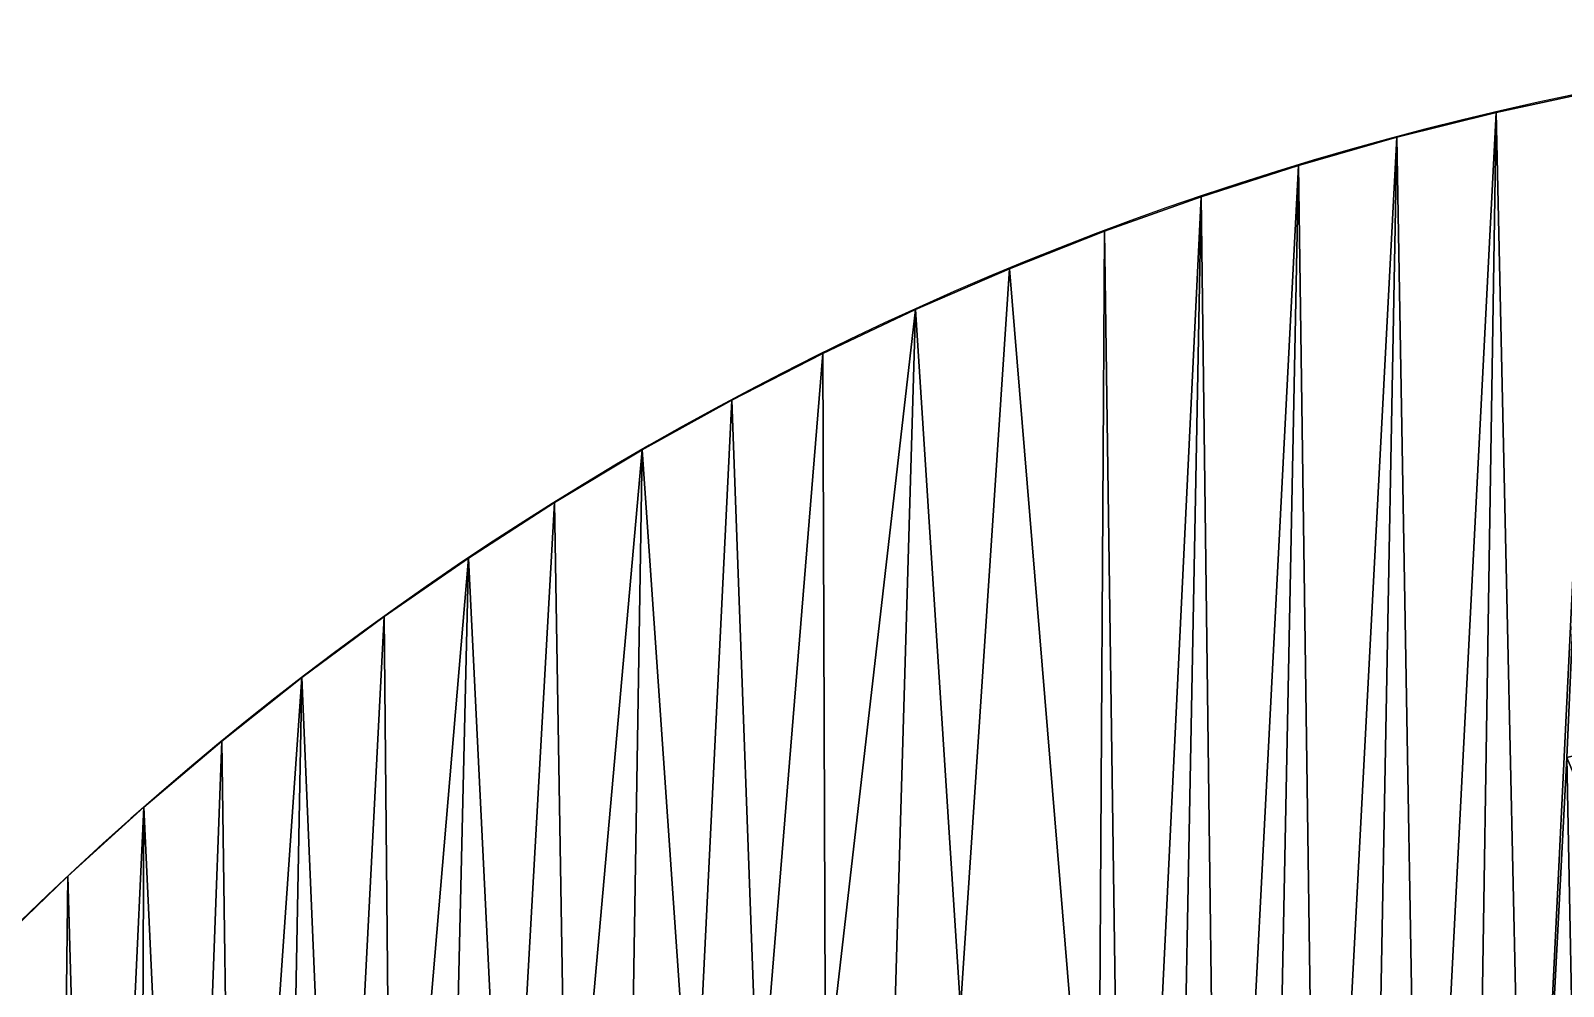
# Model space of a CAD drawing. Extents: x -88 to 88, y -88 to 88.
# Drawn here: x -61.27 to -18.12, y 61.2 to 88.1 of the extents above; entities that cross this region are included whole.
import ezdxf

# ---------------------------------------------------------------- set-up
doc = ezdxf.new("R2010")
doc.units = 0
doc.header["$MEASUREMENT"] = 0
doc.layers.get('0').update_dxf_attribs({"color": 13, "linetype": 'CONTINUOUS'})

# ---------------------------------------------------------------- blocks, each defined once
blk = doc.blocks.new('FUFO_S2')
for p, q in [((68.095, 173.899), (68.095, 173.899, 2)), ((65.298, 173.198), (65.298, 173.198, 2)), ((62.526, 172.406), (62.526, 172.406, 2)), ((59.781, 171.525), (59.781, 171.525, 2)), ((57.067, 170.553), (57.067, 170.553, 2)), ((54.386, 169.494), (54.386, 169.494, 2)), ((51.741, 168.347), (51.741, 168.347, 2)), ((49.134, 167.114), (49.134, 167.114, 2)), ((46.57, 165.797), (46.57, 165.797, 2)), ((44.05, 164.397), (44.05, 164.397, 2)), ((41.577, 162.915), (41.577, 162.915, 2)), ((39.154, 161.352), (39.154, 161.352, 2)), ((36.784, 159.712), (36.784, 159.712, 2)), ((34.468, 157.994), (34.468, 157.994, 2)), ((32.21, 156.202), (32.21, 156.202, 2)), ((30.012, 154.337), (30.012, 154.337, 2)), ((27.876, 152.401), (27.876, 152.401, 2))]:
    blk.add_line(p, q)
at = {"extrusion": (0, 0, -1)}
for centre in [(-88.1, 88.1), (-88.1, 88.1, -2)]:
    blk.add_circle(centre, 88.1, dxfattribs=at)
mesh = blk.add_polyface()
corners = [(62.526, 172.406, 2), (60.321, 129.673, 2), (61.697, 130.56, 2), (63.1, 131.401, 2), (65.298, 173.198, 2), (64.53, 132.196, 2), (65.986, 132.944, 2), (68.095, 173.899, 2), (67.465, 133.643, 2), (68.966, 134.294, 2), (70.913, 174.507, 2), (70.083, 155.74, 2), (72.205, 156.271, 2), (73.749, 175.023, 2), (74.444, 156.755, 2), (76.601, 175.446, 2), (76.697, 157.165, 2), (79.465, 175.776, 2), (78.963, 157.501, 2), (81.239, 157.763, 2), (82.338, 176.011, 2), (83.522, 157.95, 2), (85.217, 176.153, 2), (85.81, 158.063, 2), (88.1, 176.2, 2), (88.1, 158.1, 2), (70.487, 134.895, 2), (73.951, 146.401, 2), (72.028, 135.447, 2), (73.586, 135.947, 2), (75.159, 136.396, 2), (74.475, 146.533, 2), (76.395, 146.947, 2), (76.746, 136.794, 2), (78.326, 147.299, 2), (78.345, 137.139, 2), (80.268, 147.587, 2), (79.955, 137.432, 2), (81.029, 137.591, 2), (82.219, 147.811, 2), (86.137, 148.068, 2), (86.6, 133.1, 2), (88.1, 148.1, 2), (86.801, 133.85, 2), (87.039, 134.161, 2), (87.35, 134.399, 2), (87.712, 134.549, 2), (88.1, 134.6, 2)]
mesh.append_faces([[corners[k] for k in face] for face in [(0, 3, 4), (4, 6, 7), (7, 9, 10), (10, 12, 13), (13, 14, 15), (15, 16, 17), (17, 19, 20), (20, 21, 22), (22, 23, 24), (26, 11, 9), (11, 26, 27), (27, 30, 31), (31, 30, 32), (32, 33, 34), (34, 35, 36), (36, 38, 39), (40, 41, 42)]], dxfattribs={"vtx0": -1, "vtx1": -1})
mesh.append_faces([[corners[k] for k in face] for face in [(10, 9, 11)]], dxfattribs={"vtx0": -1, "vtx1": -1, "vtx2": -1})
mesh.append_faces([[corners[k] for k in face] for face in [(0, 1, 2), (0, 2, 3), (4, 3, 5), (4, 5, 6), (7, 6, 8), (7, 8, 9), (10, 11, 12), (13, 12, 14), (15, 14, 16), (17, 16, 18), (17, 18, 19), (20, 19, 21), (22, 21, 23), (24, 23, 25), (27, 26, 28), (27, 28, 29), (27, 29, 30), (32, 30, 33), (34, 33, 35), (36, 35, 37), (36, 37, 38), (42, 43, 44), (42, 44, 45), (42, 45, 46), (42, 46, 47)]], dxfattribs={"vtx0": -1, "vtx2": -1})
mesh = blk.add_polyface()
corners = [(70.083, 155.74), (70.487, 134.895), (68.966, 134.294), (73.951, 146.401), (72.028, 135.447), (73.586, 135.947), (75.159, 136.396), (74.475, 146.533), (76.395, 146.947), (76.746, 136.794), (78.326, 147.299), (78.345, 137.139), (80.268, 147.587), (79.955, 137.432), (81.029, 137.591), (82.219, 147.811), (86.6, 133.1), (86.137, 148.068), (88.1, 148.1), (86.801, 133.85), (87.039, 134.161), (87.35, 134.399), (87.712, 134.549), (88.1, 134.6), (90.063, 148.068), (88.488, 134.549), (63.1, 131.401), (62.526, 172.406), (65.298, 173.198), (64.53, 132.196), (65.986, 132.944), (68.095, 173.899), (67.465, 133.643), (70.913, 174.507), (72.205, 156.271), (73.749, 175.023), (74.444, 156.755), (76.601, 175.446), (76.697, 157.165), (79.465, 175.776), (78.963, 157.501), (81.239, 157.763), (82.338, 176.011), (83.522, 157.95), (85.217, 176.153), (85.81, 158.063), (88.1, 176.2), (88.1, 158.1), (90.983, 176.153)]
mesh.append_faces([[corners[k] for k in face] for face in [(1, 3, 4), (4, 3, 5), (5, 3, 6), (6, 8, 9), (9, 10, 11), (11, 12, 13), (13, 12, 14), (19, 18, 20), (20, 18, 21), (21, 18, 22), (22, 18, 23), (23, 24, 25), (26, 28, 29), (29, 28, 30), (30, 31, 32), (32, 31, 2), (0, 33, 34), (34, 35, 36), (36, 37, 38), (38, 39, 40), (40, 39, 41), (41, 42, 43), (43, 44, 45), (45, 46, 47)]], dxfattribs={"vtx0": -1, "vtx1": -1})
mesh.append_faces([[corners[k] for k in face] for face in [(2, 33, 0)]], dxfattribs={"vtx0": -1, "vtx1": -1, "vtx2": -1})
mesh.append_faces([[corners[k] for k in face] for face in [(0, 1, 2), (1, 0, 3), (6, 3, 7), (6, 7, 8), (9, 8, 10), (11, 10, 12), (14, 12, 15), (16, 17, 18), (23, 18, 24), (26, 27, 28), (30, 28, 31), (2, 31, 33), (34, 33, 35), (36, 35, 37), (38, 37, 39), (41, 39, 42), (43, 42, 44), (45, 44, 46), (47, 46, 48)]], dxfattribs={"vtx0": -1, "vtx2": -1})
mesh = blk.add_polyface()
corners = [(68.095, 173.899, 2), (70.913, 174.507), (68.095, 173.899), (70.913, 174.507, 2)]
mesh.append_faces([[corners[k] for k in face] for face in [(0, 1, 2), (1, 0, 3)]], dxfattribs={"vtx0": -1})
mesh = blk.add_polyface()
corners = [(65.298, 173.198, 2), (68.095, 173.899), (65.298, 173.198), (68.095, 173.899, 2)]
mesh.append_faces([[corners[k] for k in face] for face in [(0, 1, 2), (1, 0, 3)]], dxfattribs={"vtx0": -1})
mesh = blk.add_polyface()
corners = [(62.526, 172.406, 2), (65.298, 173.198), (62.526, 172.406), (65.298, 173.198, 2)]
mesh.append_faces([[corners[k] for k in face] for face in [(0, 1, 2), (1, 0, 3)]], dxfattribs={"vtx0": -1})
mesh = blk.add_polyface()
corners = [(27.876, 152.401), (27.531, 123.188), (25.804, 150.396), (28.656, 125.065), (30.012, 154.337), (29.897, 126.99), (31.201, 128.873), (32.21, 156.202), (32.565, 130.713), (34.468, 157.994), (33.989, 132.508), (35.471, 134.254), (36.784, 159.712), (37.01, 135.951), (39.154, 161.352), (38.603, 137.597), (40.249, 139.19), (41.577, 162.915), (41.946, 140.729), (44.05, 164.397), (43.692, 142.211), (45.487, 143.635), (46.57, 165.797), (47.327, 144.999), (49.134, 167.114), (49.21, 146.303), (51.741, 168.347), (51.135, 147.544), (53.012, 148.669), (54.386, 169.494), (56.88, 139.33), (57.067, 170.553), (51.607, 122.28), (51.574, 135.701), (53.151, 136.871), (53.92, 124.593), (54.766, 137.988), (55.133, 125.692), (56.416, 139.052), (57.662, 127.768), (59.781, 171.525), (58.976, 128.742), (60.321, 129.673), (62.526, 172.406), (61.697, 130.56), (63.1, 131.401), (20.46, 106.117), (19.998, 143.99), (21.863, 146.188), (29.799, 102.249), (23.799, 148.324)]
mesh.append_faces([[corners[k] for k in face] for face in [(0, 1, 2), (1, 0, 3), (3, 4, 5), (5, 4, 6), (6, 7, 8), (8, 9, 10), (10, 9, 11), (11, 12, 13), (13, 14, 15), (15, 14, 16), (16, 17, 18), (18, 19, 20), (20, 19, 21), (21, 22, 23), (23, 24, 25), (25, 26, 27), (27, 26, 28), (28, 29, 30), (39, 40, 41), (41, 40, 42), (42, 43, 44), (44, 43, 45)]], dxfattribs={"vtx0": -1, "vtx1": -1})
mesh.append_faces([[corners[k] for k in face] for face in [(39, 30, 31)]], dxfattribs={"vtx0": -1, "vtx1": -1, "vtx2": -1})
mesh.append_faces([[corners[k] for k in face] for face in [(3, 0, 4), (6, 4, 7), (8, 7, 9), (11, 9, 12), (13, 12, 14), (16, 14, 17), (18, 17, 19), (21, 19, 22), (23, 22, 24), (25, 24, 26), (28, 26, 29), (30, 29, 31), (32, 33, 34), (35, 34, 36), (37, 36, 38), (39, 38, 30), (39, 31, 40), (42, 40, 43), (46, 47, 48), (49, 48, 50), (1, 50, 2)]], dxfattribs={"vtx0": -1, "vtx2": -1})
mesh = blk.add_polyface()
corners = [(51.574, 135.701, 2), (51.607, 122.28, 2), (53.151, 136.871, 2), (53.92, 124.593, 2), (54.766, 137.988, 2), (55.133, 125.692, 2), (56.416, 139.052, 2), (56.38, 126.751, 2), (57.662, 127.768, 2), (56.88, 139.33, 2), (57.067, 170.553, 2), (59.781, 171.525, 2), (58.976, 128.742, 2), (60.321, 129.673, 2), (62.526, 172.406, 2), (19.998, 143.99, 2), (20.46, 106.117, 2), (21.863, 146.188, 2), (29.799, 102.249, 2), (23.799, 148.324, 2), (27.531, 123.188, 2), (25.804, 150.396, 2), (27.876, 152.401, 2), (28.656, 125.065, 2), (30.012, 154.337, 2), (29.897, 126.99, 2), (31.201, 128.873, 2), (32.21, 156.202, 2), (32.565, 130.713, 2), (34.468, 157.994, 2), (33.989, 132.508, 2), (35.471, 134.254, 2), (36.784, 159.712, 2), (37.01, 135.951, 2), (39.154, 161.352, 2), (38.603, 137.597, 2), (40.249, 139.19, 2), (41.577, 162.915, 2), (41.946, 140.729, 2), (44.05, 164.397, 2), (43.692, 142.211, 2), (45.487, 143.635, 2), (46.57, 165.797, 2), (47.327, 144.999, 2), (49.134, 167.114, 2), (49.21, 146.303, 2), (51.741, 168.347, 2), (51.135, 147.544, 2), (53.012, 148.669, 2), (54.386, 169.494, 2)]
mesh.append_faces([[corners[k] for k in face] for face in [(0, 1, 2), (2, 3, 4), (4, 5, 6), (6, 8, 9), (10, 8, 11), (11, 13, 14), (15, 16, 17), (17, 18, 19), (19, 20, 21), (22, 23, 24), (24, 26, 27), (27, 28, 29), (29, 31, 32), (32, 33, 34), (34, 36, 37), (37, 38, 39), (39, 41, 42), (42, 43, 44), (44, 45, 46), (46, 48, 49), (49, 9, 10)]], dxfattribs={"vtx0": -1, "vtx1": -1})
mesh.append_faces([[corners[k] for k in face] for face in [(9, 8, 10)]], dxfattribs={"vtx0": -1, "vtx1": -1, "vtx2": -1})
mesh.append_faces([[corners[k] for k in face] for face in [(6, 7, 8), (11, 8, 12), (11, 12, 13), (20, 22, 21), (22, 20, 23), (24, 23, 25), (24, 25, 26), (27, 26, 28), (29, 28, 30), (29, 30, 31), (32, 31, 33), (34, 33, 35), (34, 35, 36), (37, 36, 38), (39, 38, 40), (39, 40, 41), (42, 41, 43), (44, 43, 45), (46, 45, 47), (46, 47, 48), (49, 48, 9)]], dxfattribs={"vtx0": -1, "vtx2": -1})
mesh = blk.add_polyface()
corners = [(59.781, 171.525, 2), (62.526, 172.406), (59.781, 171.525), (62.526, 172.406, 2)]
mesh.append_faces([[corners[k] for k in face] for face in [(0, 1, 2), (1, 0, 3)]], dxfattribs={"vtx0": -1})
mesh = blk.add_polyface()
corners = [(57.067, 170.553, 2), (59.781, 171.525), (57.067, 170.553), (59.781, 171.525, 2)]
mesh.append_faces([[corners[k] for k in face] for face in [(0, 1, 2), (1, 0, 3)]], dxfattribs={"vtx0": -1})
mesh = blk.add_polyface()
corners = [(54.386, 169.494, 2), (57.067, 170.553), (54.386, 169.494), (57.067, 170.553, 2)]
mesh.append_faces([[corners[k] for k in face] for face in [(0, 1, 2), (1, 0, 3)]], dxfattribs={"vtx0": -1})
mesh = blk.add_polyface()
corners = [(51.741, 168.347, 2), (54.386, 169.494), (51.741, 168.347), (54.386, 169.494, 2)]
mesh.append_faces([[corners[k] for k in face] for face in [(0, 1, 2), (1, 0, 3)]], dxfattribs={"vtx0": -1})
mesh = blk.add_polyface()
corners = [(49.134, 167.114, 2), (51.741, 168.347), (49.134, 167.114), (51.741, 168.347, 2)]
mesh.append_faces([[corners[k] for k in face] for face in [(0, 1, 2), (1, 0, 3)]], dxfattribs={"vtx0": -1})
mesh = blk.add_polyface()
corners = [(46.57, 165.797, 2), (49.134, 167.114), (46.57, 165.797), (49.134, 167.114, 2)]
mesh.append_faces([[corners[k] for k in face] for face in [(0, 1, 2), (1, 0, 3)]], dxfattribs={"vtx0": -1})
mesh = blk.add_polyface()
corners = [(44.05, 164.397, 2), (46.57, 165.797), (44.05, 164.397), (46.57, 165.797, 2)]
mesh.append_faces([[corners[k] for k in face] for face in [(0, 1, 2), (1, 0, 3)]], dxfattribs={"vtx0": -1})
mesh = blk.add_polyface()
corners = [(41.577, 162.915, 2), (44.05, 164.397), (41.577, 162.915), (44.05, 164.397, 2)]
mesh.append_faces([[corners[k] for k in face] for face in [(0, 1, 2), (1, 0, 3)]], dxfattribs={"vtx0": -1})
mesh = blk.add_polyface()
corners = [(39.154, 161.352, 2), (41.577, 162.915), (39.154, 161.352), (41.577, 162.915, 2)]
mesh.append_faces([[corners[k] for k in face] for face in [(0, 1, 2), (1, 0, 3)]], dxfattribs={"vtx0": -1})
mesh = blk.add_polyface()
corners = [(36.784, 159.712, 2), (39.154, 161.352), (36.784, 159.712), (39.154, 161.352, 2)]
mesh.append_faces([[corners[k] for k in face] for face in [(0, 1, 2), (1, 0, 3)]], dxfattribs={"vtx0": -1})
mesh = blk.add_polyface()
corners = [(34.468, 157.994, 2), (36.784, 159.712), (34.468, 157.994), (36.784, 159.712, 2)]
mesh.append_faces([[corners[k] for k in face] for face in [(0, 1, 2), (1, 0, 3)]], dxfattribs={"vtx0": -1})
mesh = blk.add_polyface()
corners = [(32.21, 156.202, 2), (34.468, 157.994), (32.21, 156.202), (34.468, 157.994, 2)]
mesh.append_faces([[corners[k] for k in face] for face in [(0, 1, 2), (1, 0, 3)]], dxfattribs={"vtx0": -1})
mesh = blk.add_polyface()
corners = [(30.012, 154.337, 2), (32.21, 156.202), (30.012, 154.337), (32.21, 156.202, 2)]
mesh.append_faces([[corners[k] for k in face] for face in [(0, 1, 2), (1, 0, 3)]], dxfattribs={"vtx0": -1})
mesh = blk.add_polyface()
corners = [(27.876, 152.401, 2), (30.012, 154.337), (27.876, 152.401), (30.012, 154.337, 2)]
mesh.append_faces([[corners[k] for k in face] for face in [(0, 1, 2), (1, 0, 3)]], dxfattribs={"vtx0": -1})
mesh = blk.add_polyface()
corners = [(25.804, 150.396, 2), (27.876, 152.401), (25.804, 150.396), (27.876, 152.401, 2)]
mesh.append_faces([[corners[k] for k in face] for face in [(0, 1, 2), (1, 0, 3)]], dxfattribs={"vtx0": -1})

msp = doc.modelspace()

# ---------------------------------------------------------------- block references
msp.add_blockref('FUFO_S2', (-88.1, -88.1))

doc.saveas('drawing.dxf')
